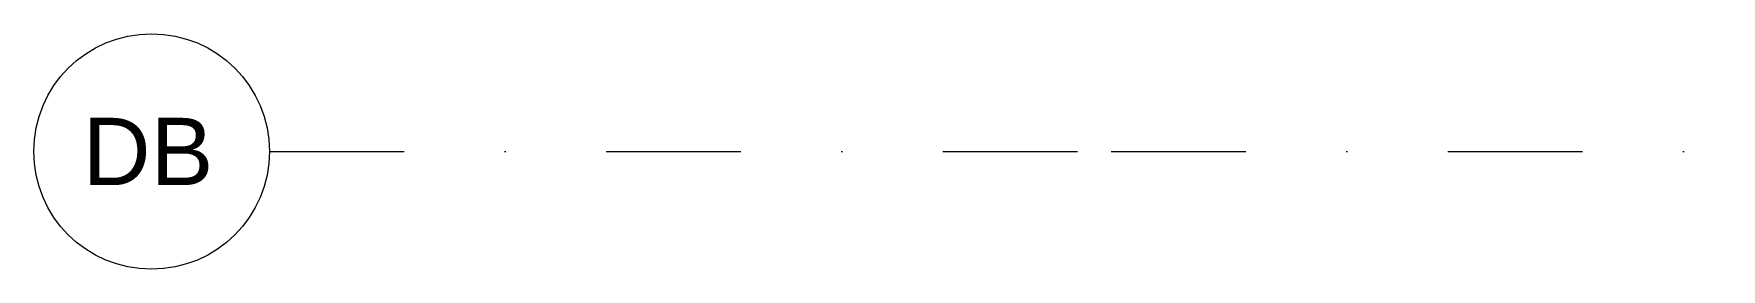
# Model space of a CAD drawing. Header units: millimetres. Extents: x -8379 to 45022, y 54514 to 72403.
# Drawn here: x -8379 to -5873, y 63855 to 64205 of the extents above; entities that cross this region are included whole.
import ezdxf

# ---------------------------------------------------------------- set-up
doc = ezdxf.new("R2010")
doc.units = ezdxf.units.MM
doc.linetypes.add('UDL_2NP_D$0$HA_DashDot_10mm-S3mm', pattern=[500, 200, -150, 0, -150])
doc.layers.add('UDL_2NP_D$0$S-GRID-____-IDEN', color=252, linetype='Continuous', lineweight=9)
doc.layers.add('UDL_2NP_D$0$S-GRID-____-OTLN', color=252, linetype='Continuous', lineweight=5)
doc.styles.add('UDL_2NP_D$0$Arial_1', font='arial.ttf', dxfattribs={"height": 100})

# ---------------------------------------------------------------- blocks, each defined once
blk = doc.blocks.new('UDL_2NP_D$0$Grid - Radius 3_5mm-353793-UDL_2NP-D')
at = {"layer": 'UDL_2NP_D$0$S-GRID-____-IDEN'}
blk.add_circle((0, 0), 3.5, dxfattribs=at)
blk = doc.blocks.new('UDL_2NP_D')
at = {"layer": 'UDL_2NP_D$0$S-GRID-____-OTLN', "linetype": 'UDL_2NP_D$0$HA_DashDot_10mm-S3mm', "lineweight": 9}
for p, q in [((-8028.8, 64029.9), (-6778.8, 64029.9)), ((-6778.8, 64029.9), (23103.6, 64029.9))]:
    blk.add_line(p, q, dxfattribs=at)
at = {"layer": 'UDL_2NP_D$0$S-GRID-____-IDEN', "xscale": 49.99999999999998, "yscale": 49.99999999999998, "zscale": 49.99999999999998, "rotation": 269.9999999999996}
blk.add_blockref('UDL_2NP_D$0$Grid - Radius 3_5mm-353793-UDL_2NP-D', (-8203.8, 64029.9), dxfattribs=at)
at = {"layer": 'UDL_2NP_D$0$S-GRID-____-IDEN', "lineweight": 5, "insert": (-8306.1, 64080), "char_height": 100, "width": 240.506, "attachment_point": 1, "style": 'UDL_2NP_D$0$Arial_1'}
blk.add_mtext('DB', dxfattribs=at)

msp = doc.modelspace()

# ---------------------------------------------------------------- block references
msp.add_blockref('UDL_2NP_D', (0, 0))

doc.saveas('drawing.dxf')
